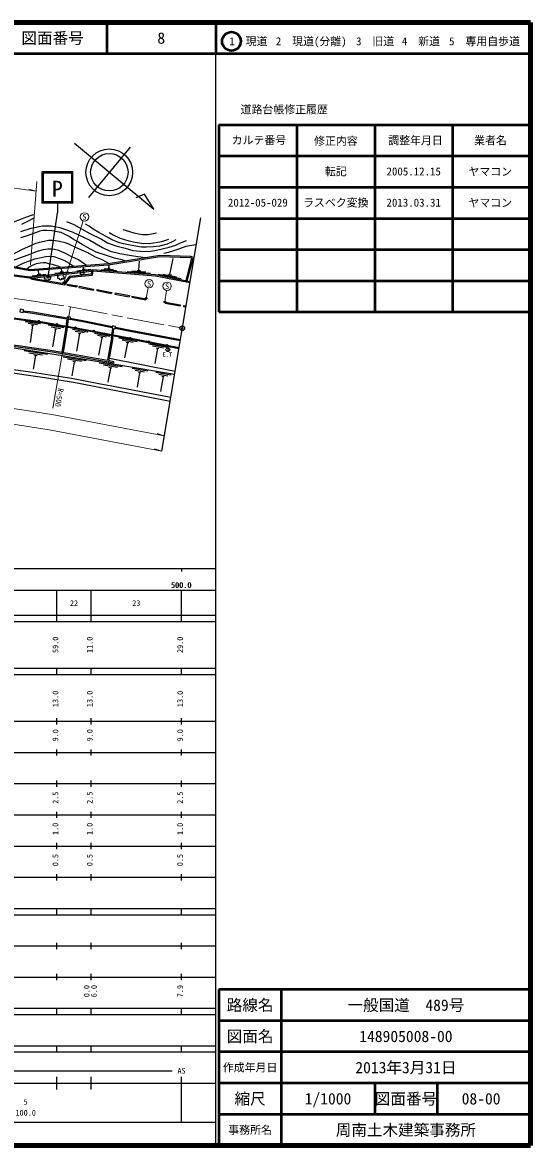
# Model space of a CAD drawing. Units: millimetres at full size, sheet at 1:1000; details may follow other scales. Extents: x 40000 to 680000, y 20000 to 380000.
# Drawn here: x 516955 to 680000, y 20000 to 380000 of the extents above; entities that cross this region are included whole.
import ezdxf
from ezdxf.enums import TextEntityAlignment as Align

# ---------------------------------------------------------------- set-up
doc = ezdxf.new("R2010")
doc.units = ezdxf.units.MM
doc.header["$LTSCALE"] = 1000
doc.header["$PDMODE"] = 32
doc.header["$PDSIZE"] = 500
doc.linetypes.add('CHAIN', pattern=[18.5, 12, -1.5, 3.5, -1.5])
doc.linetypes.add('DASHED', pattern=[7.5, 6, -1.5])
for name, color, linetype, lineweight in [('M-BGD', 7, 'Continuous', 25), ('M-BMK', 2, 'CHAIN', 13), ('M-BMK-OTRS', 5, 'Continuous', 25), ('M-BMK-SRVR', 3, 'Continuous', 25), ('M-STR-HTXT', 7, 'Continuous', 13), ('M-STR-STRC', 7, 'Continuous', 25), ('M-TTL', 2, 'Continuous', 140), ('M-TTL-BAND', 7, 'Continuous', 25), ('M-TTL-FRAM', 2, 'Continuous', 50), ('M-TTL-LINE', 7, 'Continuous', 50)]:
    doc.layers.add(name, color=color, linetype=linetype, lineweight=lineweight)
doc.layers.add('M-OTRS', color=6, linetype='Continuous')
doc.layers.add('M-TTL-TXT', color=7, linetype='Continuous')
doc.styles.add('ＭＳ ゴシック', font='')
doc.styles.get('ＭＳ ゴシック').set_extended_font_data('MS Gothic')

msp = doc.modelspace()

# ---------------------------------------------------------------- hatches: boundary and pattern name
at = {"layer": 'M-STR-STRC'}
for points in [[(524843, 298201, -0.41421), (524966, 298753, -0.41421), (525518, 298630, -1)], [(530484, 296772, -0.41421), (530384, 296433, -0.41421), (530045, 296533, -1)], [(556906, 291748, -0.41421), (556806, 291409, -0.41421), (556467, 291509, -1)], [(562876, 290542, -0.41421), (562776, 290203, -0.41421), (562436, 290303, -1)]]:
    msp.add_hatch(color=256, dxfattribs=at).paths.add_polyline_path(points)

# ---------------------------------------------------------------- linework, layer by layer
at = {"layer": 'M-BGD'}
for p, q in [((554324, 300502), (554559, 303456)), ((564288, 299192), (565296, 304354)), ((569450, 297267), (571343, 304483)), ((569843, 297191), (571721, 304349)), ((520033, 298769), (524504, 299279)), ((521713, 299263), (522756, 299382)), ((522235, 299322), (522083, 300650)), ((527374, 299606), (531845, 300116)), ((529054, 300100), (530097, 300219)), ((529576, 300159), (529457, 301201)), ((534395, 300407), (538866, 300917)), ((536075, 300901), (537118, 301020)), ((536596, 300960), (536509, 301728)), ((542186, 300864), (547170, 300468)), ((543207, 301084), (546197, 300846)), ((544377, 301292), (545074, 301237)), ((544726, 301264), (544814, 302371)), ((550538, 300201), (558014, 299606)), ((552057, 300381), (556543, 300024)), ((553800, 300543), (554847, 300460)), ((560492, 299322), (567853, 297885)), ((562022, 299329), (566438, 298467)), ((563772, 299293), (564803, 299092)), ((519944, 297667), (519223, 298114)), ((531294, 296131), (531233, 295801)), ((531233, 295801), (534417, 295212)), ((531294, 296131), (534478, 295542)), ((534478, 295542), (534417, 295212)), ((535144, 295419), (535083, 295088)), ((535144, 295419), (539780, 294561)), ((535083, 295088), (539719, 294231)), ((539780, 294561), (539719, 294231)), ((540875, 294358), (540814, 294028)), ((540814, 294028), (545536, 293154)), ((540875, 294358), (545597, 293484)), ((545597, 293484), (545536, 293154)), ((546695, 293281), (546634, 292951)), ((546634, 292951), (551243, 292097)), ((546695, 293281), (551305, 292428)), ((551305, 292428), (551243, 292097)), ((552078, 292285), (552016, 291954)), ((552016, 291954), (556542, 291117)), ((552078, 292285), (556603, 291447)), ((556603, 291447), (556542, 291117)), ((562782, 290326), (562722, 289996)), ((562722, 289996), (567542, 289122)), ((562782, 290326), (567602, 289452)), ((567602, 289452), (567542, 289122)), ((568649, 289262), (568589, 288932)), ((568589, 288932), (569389, 288787)), ((568649, 289262), (569444, 289118)), ((522785, 283419), (517829, 284080)), ((521735, 283105), (518761, 283502)), ((520188, 282858), (519460, 277399)), ((520535, 282811), (519841, 282904)), ((530187, 282105), (525264, 282977)), ((529124, 281836), (526170, 282360)), ((527568, 281655), (526578, 276065)), ((527913, 281594), (527224, 281716)), ((529751, 274275), (530864, 281543)), ((530146, 274214), (531260, 281483)), ((531260, 281483), (530864, 281543)), ((537936, 280732), (533013, 281604)), ((536873, 280463), (533919, 280987)), ((535318, 280282), (534314, 274616)), ((535662, 280221), (534973, 280343)), ((545029, 279340), (540119, 280283)), ((543962, 279087), (541016, 279653)), ((542404, 278928), (541324, 273302)), ((542748, 278862), (542061, 278994)), ((545521, 278948), (544234, 271702)), ((545915, 278878), (544558, 271239)), ((545521, 278948), (545915, 278878)), ((553759, 277665), (547866, 278796)), ((552495, 277449), (548960, 278128)), ((550643, 277346), (549708, 272478)), ((551055, 277267), (550230, 277426)), ((524967, 273547), (517556, 274697)), ((523416, 273332), (518969, 274023)), ((563452, 275760), (557564, 276917)), ((562187, 275550), (558655, 276244)), ((560334, 275456), (559398, 270691)), ((560746, 275375), (559922, 275537)), ((563616, 275718), (563616, 274518)), ((521124, 273233), (520450, 268890)), ((521643, 273152), (520605, 273313)), ((537446, 271511), (530050, 272754)), ((535892, 271316), (531454, 272062)), ((533599, 271245), (532843, 266747)), ((534116, 271158), (533081, 271332)), ((549008, 269568), (541611, 270811)), ((547454, 269373), (543016, 270119)), ((544380, 272523), (565948, 268262)), ((544628, 271633), (546326, 271331)), ((546257, 270937), (546326, 271331)), ((545160, 269302), (544378, 264646)), ((545678, 269215), (544643, 269389)), ((557139, 268204), (552207, 269031)), ((556078, 267926), (553119, 268422)), ((554524, 267730), (553739, 263045)), ((554869, 267672), (554179, 267788)), ((564695, 266937), (559764, 267764)), ((563635, 266659), (560676, 267155)), ((562081, 266463), (561282, 261696)), ((562426, 266405), (561736, 266521))]:
    msp.add_line(p, q, dxfattribs=at)
at = {"layer": 'M-BGD', "linetype": 'DASHED'}
for p, q in [((530864, 281543), (531329, 284903)), ((531260, 281483), (531725, 284848)), ((545521, 278948), (545929, 281903)), ((545915, 278878), (546325, 281848))]:
    msp.add_line(p, q, dxfattribs=at)
at = {"layer": 'M-BGD'}
for points in [[(439662, 322493), (442922, 320885), (445745, 319792), (449025, 318779), (451808, 318302), (455576, 317541), (460526, 316628), (464422, 315793), (470717, 314635), (474215, 313861), (477655, 313126), (481362, 312467), (484344, 312030), (488559, 311791), (492384, 311632), (495386, 311592), (498328, 311850), (502212, 312488), (505790, 313203), (509236, 314259), (512337, 315351), (516139, 316824), (518386, 317698), (520453, 318453)], [(520612, 317242), (518585, 316229), (516616, 315275)], [(549771, 303587), (548891, 303882), (546547, 304417), (543627, 305370), (540583, 306386), (538973, 307186), (537646, 307967), (536152, 308777), (534721, 309719), (533283, 310584), (531718, 311519), (529371, 312622), (528072, 312929), (526480, 313250), (524817, 313292), (523540, 313278), (522506, 313069), (518438, 311601), (516357, 310917)], [(516434, 312961), (519720, 314100), (523385, 314792), (526190, 314859), (528984, 314301), (532963, 312894), (538557, 310187), (542692, 307819), (545115, 306675), (548155, 305983), (551351, 305402), (554011, 305000), (556427, 304675)], [(531063, 316214), (533414, 315260), (535871, 313882), (538540, 312399), (542275, 310540), (544254, 309392), (546906, 308368), (549936, 307656), (552340, 306879), (554764, 306684), (557309, 306596), (559395, 306914), (561805, 307428), (564015, 307922), (566136, 308629), (567673, 309353), (569565, 310059)], [(566168, 310343), (565178, 309778), (563358, 308930), (560954, 308330), (558956, 308030), (556782, 307994), (555209, 307941), (553336, 308241), (551038, 308683), (549366, 309004), (547758, 309481), (545778, 310276), (543816, 311353), (541462, 312681), (539642, 313776), (538316, 314729), (537167, 315365)], [(559926, 312464), (558883, 312252), (557310, 311952), (555436, 311952), (554199, 312093), (552820, 312482), (551441, 312923), (549320, 313577)], [(503555, 303728), (506528, 303855), (508654, 304062), (510209, 304336), (511579, 304766), (513158, 305351), (515369, 306424), (516805, 307175), (517970, 307713), (519435, 308420), (521074, 309152), (522378, 309611), (523905, 309934), (525325, 310170), (526343, 310183), (527584, 310133), (528876, 309910), (530639, 309451), (531923, 308940), (534158, 307861), (537603, 306357), (540263, 304903), (542398, 304023), (544772, 302770)], [(544734, 312714), (546060, 311955), (548305, 310860), (551080, 309977), (553113, 309553), (555171, 309250), (557646, 309127), (560350, 309586), (561693, 309815), (562984, 310186), (563885, 310522)], [(537435, 302198), (536783, 302674), (534917, 303883), (532834, 304914), (530795, 305921), (528634, 306868), (527288, 307213), (526376, 307289), (525137, 307303), (523632, 307075), (521994, 306681), (518661, 305445), (514813, 303996), (512399, 303101), (510329, 302500)], [(562301, 305997), (563834, 306374), (565567, 306876), (567477, 307528), (569537, 308256), (570567, 308532), (571974, 308733), (572748, 308824)], [(416773, 303474), (429550, 303636), (451281, 303992), (464166, 303519), (471117, 303259), (478441, 304295), (488455, 304779), (501468, 304107), (519415, 300852), (544508, 302727), (561068, 305433), (570845, 305084), (572049, 304657)], [(471138, 302858), (478478, 303896), (488455, 304379), (501422, 303709), (519394, 300449), (544556, 302329), (561094, 305032), (570770, 304686), (571916, 304280)], [(471138, 302858), (491473, 301454), (500889, 300513), (519223, 298114), (520009, 298062), (539218, 300253)], [(473043, 303128), (491507, 301852), (500935, 300911), (519262, 298512), (520000, 298463), (539288, 300663)], [(514810, 301687), (516107, 302316), (517705, 303032), (519557, 303740), (520979, 304219), (522463, 304594), (524411, 304943), (525650, 305135), (527029, 304987), (528889, 304385), (530215, 303835), (531945, 302831), (533316, 301891)], [(529009, 301569), (528634, 301784), (527595, 302071), (526557, 302402), (525449, 302681), (524428, 302899), (523669, 302943), (522666, 302830), (521344, 302584), (520070, 302140), (519468, 301782), (518456, 301026)], [(519944, 297667), (530549, 295921), (532347, 298338), (539418, 299041), (539643, 300364), (559645, 298775), (570701, 296615)], [(520009, 298062), (530374, 296355), (532132, 298718), (539075, 299409), (539310, 300792), (559699, 299171), (570767, 297010)], [(535675, 299820), (535462, 299698), (535500, 299454), (535820, 299462), (535797, 299225), (536080, 299111), (536331, 299240), (536331, 299401), (536453, 299233), (536736, 299416), (536766, 299767), (536492, 299858)], [(524234, 298437), (523877, 298234), (523941, 297827), (524475, 297840), (524437, 297446), (524908, 297255), (525327, 297471), (525327, 297738), (525531, 297459), (526001, 297764), (526052, 298348), (525594, 298501)], [(528540, 298680), (528184, 298477), (528248, 298070), (528782, 298083), (528744, 297689), (529214, 297498), (529634, 297714), (529634, 297981), (529838, 297702), (530308, 298007), (530359, 298591), (529901, 298744)], [(366393, 290128), (406024, 290018), (437497, 289929), (456434, 289847), (466778, 289517), (478442, 288916), (492078, 287947), (507420, 286224), (522833, 284170), (536051, 281828), (554087, 278365), (567209, 275786)], [(371374, 289832), (406023, 289718), (437496, 289629), (456429, 289547), (466765, 289217), (478424, 288616), (492050, 287648), (507384, 285927), (522787, 283873), (535997, 281533), (554030, 278071), (567159, 275490)], [(517230, 287258), (520194, 286868), (531235, 285023)], [(517278, 287605), (520246, 287215), (531283, 285370)], [(532265, 284851), (535784, 284263), (545786, 282216)], [(532313, 285198), (535848, 284607), (545834, 282563)], [(456169, 281059), (471880, 280527), (483960, 279820), (494992, 278842), (502735, 278114), (516381, 276334), (526626, 274830), (544234, 271702)], [(546760, 282016), (551539, 281038), (567585, 278030)], [(546808, 282364), (551607, 281382), (567643, 278376)], [(370014, 279833), (396341, 280082), (417962, 280345), (436616, 280528), (444756, 280546), (453323, 280268), (475132, 279389), (482596, 278893), (495492, 277779), (512214, 275982), (529821, 273249), (551140, 269666), (565772, 267213)], [(456152, 280659), (471861, 280127), (483931, 279421), (494955, 278444), (502691, 277716), (516326, 275938), (526562, 274435), (546257, 270937)], [(368542, 271567), (424082, 271731), (455739, 271842), (468682, 271516), (480249, 270925), (488906, 270241), (497507, 269452), (510063, 268190), (524175, 266159), (534491, 264461), (564321, 258561)], [(455836, 273082), (473995, 272437), (486059, 271659), (496251, 270833), (508215, 269517), (518807, 268130), (532749, 266013), (541513, 264319), (545548, 263567), (564551, 259930)]]:
    msp.add_lwpolyline(points, dxfattribs=at)
for points in [[(516107, 287211), (517203, 287059), (517321, 287914), (516225, 288066)], [(531220, 284918), (532255, 284775), (532362, 285549), (531327, 285692)], [(545746, 281928), (546729, 281792), (546839, 282583), (545855, 282719)]]:
    msp.add_lwpolyline(points, close=True, dxfattribs=at)
for centre, radius in [((522111, 284266), 225), ((528024, 283250), 225), ((533932, 282203), 225), ((539830, 281102), 225), ((545722, 279971), 225), ((551614, 278840), 225), ((557504, 277694), 225), ((563616, 275118), 600), ((563391, 276536), 225)]:
    msp.add_circle(centre, radius, dxfattribs=at)
at = {"layer": 'M-BMK'}
msp.add_lwpolyline([(66455, 292335), (129494, 293147), (152199, 293438), (167482, 293801), (201618, 294087), (223421, 294359), (244789, 294599), (268074, 294984), (304797, 295198), (343379, 295495), (368667, 295759), (391657, 295820), (429809, 296122), (445771, 296191), (459638, 296015), (469610, 295687), (481409, 294999), (495054, 293854), (507912, 292465), (518413, 291013), (532406, 288818), (568251, 282003)], dxfattribs=at)
at = {"layer": 'M-BMK-OTRS'}
msp.add_line((561636, 242544), (574183, 317380), dxfattribs=at)
at = {"layer": 'M-BMK-SRVR'}
for p, q in [((533701, 341274), (559070, 320124)), ((551562, 340054), (538114, 323924)), ((556101, 324951), (553349, 323753)), ((559070, 320124), (556101, 324951))]:
    msp.add_line(p, q, dxfattribs=at)
for centre, radius in [((544811, 331956), 7500), ((544838, 331989), 6000), ((568251, 282003), 750)]:
    msp.add_circle(centre, radius, dxfattribs=at)
at = {"layer": 'M-OTRS'}
msp.add_point((568251, 282003), dxfattribs=at)
at = {"layer": 'M-STR-HTXT'}
for p, q in [((519509, 302262), (521604, 329011)), ((521364, 325938), (519002, 326610)), ((530265, 296652), (536454, 316369)), ((556687, 291628), (557335, 294953)), ((562656, 290422), (563187, 294096)), ((526721, 256379), (532406, 288818)), ((562463, 247476), (560138, 248266)), ((561636, 242544), (559311, 243334))]:
    msp.add_line(p, q, dxfattribs=at)
for points in [[(470561, 330675), (471203, 330654), (483891, 329914), (498398, 328696), (512189, 327207), (521364, 325938)], [(367421, 260744), (368896, 260759), (391842, 260821), (430022, 261123), (445624, 261190), (458841, 261022), (468017, 260721), (478926, 260085), (491710, 259011), (503636, 257723), (513304, 256387), (526424, 254329), (562463, 247476)], [(367612, 255746), (368929, 255759), (391868, 255821), (430053, 256123), (445603, 256189), (458727, 256023), (467789, 255725), (478571, 255097), (491232, 254034), (503025, 252760), (512574, 251440), (525569, 249402), (561636, 242544)]]:
    msp.add_lwpolyline(points, dxfattribs=at)
for centre in [(536858, 317657), (557593, 296278), (563380, 295433)]:
    msp.add_circle(centre, 1350, dxfattribs=at)
at = {"layer": 'M-STR-STRC'}
for p, q in [((523168, 332070), (523168, 322071)), ((533168, 332070), (523168, 332070)), ((523561, 331678), (523561, 322463)), ((532775, 331678), (523561, 331678)), ((532774, 322463), (532775, 331678)), ((533167, 322071), (533168, 332070)), ((533168, 322071), (523168, 322071)), ((532774, 322463), (523561, 322463)), ((528168, 322071), (528168, 318928)), ((525180, 298416), (528168, 318928))]:
    msp.add_line(p, q, dxfattribs=at)
for centre, radius in [((525180, 298416), 400), ((530265, 296652), 250), ((556687, 291628), 250), ((562656, 290422), 250)]:
    msp.add_circle(centre, radius, dxfattribs=at)
at = {"layer": 'M-TTL'}
for p, q in [((680000, 380000), (40000, 380000)), ((680000, 20000), (680000, 380000)), ((40000, 20000), (680000, 20000))]:
    msp.add_line(p, q, dxfattribs=at)
at = {"layer": 'M-TTL-BAND'}
for p, q in [((579000, 20000), (579000, 370000)), ((40000, 205000), (579000, 205000)), ((568000, 205000), (568000, 204000)), ((68000, 198000), (579000, 198000)), ((528000, 188000), (528000, 198000)), ((539000, 188000), (539000, 198000)), ((568000, 188000), (568000, 198000)), ((40000, 190000), (579000, 190000)), ((40000, 188000), (579000, 188000)), ((40000, 173000), (579000, 173000)), ((528000, 171000), (528000, 173000)), ((539000, 171000), (539000, 173000)), ((568000, 171000), (568000, 173000)), ((40000, 171000), (579000, 171000)), ((40000, 156000), (579000, 156000)), ((528000, 155000), (528000, 157000)), ((539000, 155000), (539000, 157000)), ((568000, 155000), (568000, 157000)), ((46000, 146000), (579000, 146000)), ((528000, 145000), (528000, 147000)), ((539000, 145000), (539000, 147000)), ((568000, 145000), (568000, 147000)), ((528000, 135000), (528000, 137000)), ((539000, 135000), (539000, 137000)), ((568000, 135000), (568000, 137000)), ((52000, 136000), (579000, 136000)), ((46000, 126000), (579000, 126000)), ((528000, 125000), (528000, 127000)), ((539000, 125000), (539000, 127000)), ((568000, 125000), (568000, 127000)), ((52000, 116000), (579000, 116000)), ((528000, 115000), (528000, 117000)), ((539000, 115000), (539000, 117000)), ((568000, 115000), (568000, 117000)), ((46000, 106000), (579000, 106000)), ((528000, 105000), (528000, 107000)), ((539000, 105000), (539000, 107000)), ((568000, 105000), (568000, 107000)), ((40000, 96000), (579000, 96000)), ((40000, 94000), (579000, 94000)), ((528000, 94000), (528000, 96000)), ((539000, 94000), (539000, 96000)), ((568000, 94000), (568000, 96000)), ((49000, 84000), (579000, 84000)), ((528000, 83000), (528000, 85000)), ((539000, 83000), (539000, 85000)), ((568000, 83000), (568000, 85000)), ((40000, 74000), (579000, 74000)), ((528000, 73000), (528000, 75000)), ((539000, 73000), (539000, 75000)), ((568000, 73000), (568000, 75000)), ((40000, 64000), (579000, 64000)), ((40000, 62000), (579000, 62000)), ((528000, 62000), (528000, 64000)), ((539000, 62000), (539000, 64000)), ((568000, 62000), (568000, 64000)), ((40000, 52000), (579000, 52000)), ((528000, 50000), (528000, 52000)), ((539000, 50000), (539000, 52000)), ((568000, 50000), (568000, 52000)), ((40000, 50000), (579000, 50000)), ((71000, 44000), (565000, 44000)), ((40000, 40000), (579000, 40000)), ((528000, 38000), (528000, 42000)), ((539000, 38000), (539000, 42000)), ((568000, 27500), (568000, 42000)), ((68000, 27500), (579000, 27500))]:
    msp.add_line(p, q, dxfattribs=at)
at = {"layer": 'M-TTL-FRAM'}
for p, q in [((580000, 347197), (580000, 287197)), ((580000, 347197), (680000, 347197)), ((580000, 287197), (680000, 287197)), ((680000, 70000), (580000, 70000)), ((580000, 70000), (580000, 20000))]:
    msp.add_line(p, q, dxfattribs=at)
at = {"layer": 'M-TTL-LINE'}
for p, q in [((543997, 380000), (543997, 370000)), ((579000, 380000), (579000, 370000)), ((40000, 370000), (680000, 370000)), ((605000, 347197), (605000, 287197)), ((630000, 347197), (630000, 287197)), ((655000, 347197), (655000, 287197)), ((580000, 337197), (680000, 337197)), ((580000, 327197), (680000, 327197)), ((580000, 317197), (680000, 317197)), ((580000, 307197), (680000, 307197)), ((580000, 297197), (680000, 297197)), ((600000, 70000), (600000, 20000)), ((680000, 60000), (580000, 60000)), ((680000, 50000), (580000, 50000)), ((680000, 40000), (580000, 40000)), ((630000, 40000), (630000, 30000)), ((650000, 40000), (650000, 30000)), ((680000, 30000), (580000, 30000))]:
    msp.add_line(p, q, dxfattribs=at)
msp.add_circle((584031, 373958), 3000, dxfattribs=at)

# ---------------------------------------------------------------- texts
at = {"layer": 'M-BGD', "style": 'ＭＳ ゴシック'}
msp.add_text('E.T', height=1320, dxfattribs=at).set_placement((563408, 274224), align=Align.TOP_CENTER)
at = {"layer": 'M-STR-HTXT', "style": 'ＭＳ ゴシック'}
for p in [(536858, 317657), (557593, 296278), (563380, 295433)]:
    msp.add_text('S', height=1833, dxfattribs=at).set_placement(p, align=Align.MIDDLE_CENTER)
at = {"layer": 'M-STR-HTXT', "style": 'ＭＳ ゴシック', "width": 0.8}
msp.add_text('R=500', height=1833, rotation=260.06, dxfattribs=at).set_placement((527359, 260018), align=Align.BOTTOM_CENTER)
at = {"layer": 'M-STR-STRC', "style": 'ＭＳ ゴシック'}
msp.add_text('P', height=5132, dxfattribs=at).set_placement((526418, 322586), align=Align.BOTTOM_LEFT)
at = {"layer": 'M-TTL-BAND', "style": 'ＭＳ ゴシック'}
for s, p in [('500.0', (567844, 198195)), ('500.0', (568000, 198195)), ('22', (533500, 192405)), ('23', (553500, 192405)), ('AS', (568000, 42500)), ('5', (518000, 32523)), ('100.0', (518000, 29033))]:
    msp.add_text(s, height=1833, dxfattribs=at).set_placement(p, align=Align.BOTTOM_CENTER)
for s, p in [('59.0', (529000, 180500)), ('11.0', (540000, 180500)), ('29.0', (569000, 180500)), ('13.0', (529000, 163174)), ('13.0', (540000, 163174)), ('13.0', (569000, 163174)), ('9.0', (529000, 151500)), ('9.0', (540000, 151500)), ('9.0', (569000, 151500)), ('2.5', (529000, 131500)), ('2.5', (540000, 131500)), ('2.5', (569000, 131500)), ('1.0', (529000, 121500)), ('1.0', (540000, 121500)), ('1.0', (569000, 121500)), ('0.5', (529000, 111500)), ('0.5', (540000, 111500)), ('0.5', (569000, 111500)), ('0.0', (539000, 69500)), ('6.0', (541370, 69500)), ('7.9', (569000, 69500))]:
    msp.add_text(s, height=1833, rotation=90, dxfattribs=at).set_placement(p, align=Align.BOTTOM_CENTER)
at = {"layer": 'M-TTL-TXT', "style": 'ＭＳ ゴシック'}
for s, height, p in [('図面番号', 3666, (526622, 375000)), ('8', 3666, (561497, 375000)), ('1\u3000現道', 2566, (589448, 373958)), ('2\u3000現道(分離)', 2566, (609619, 373958)), ('3\u3000旧道', 2566, (630121, 373958)), ('4\u3000新道', 2566, (644824, 373958)), ('5\u3000専用自歩道', 2566, (665228, 373958)), ('道路台帳修正履歴', 2566, (600968, 352113)), ('カルテ番号', 2566, (592839, 342277)), ('修正内容', 2566, (617509, 342023)), ('調整年月日', 2566, (643089, 342197)), ('業者名', 2566, (667134, 342197)), ('転記', 2566, (617500, 332245)), ('2005.12.15', 2566, (642500, 332245)), ('ヤマコン', 2566, (667077, 332189)), ('2012-05-029', 2566, (592500, 322245)), ('ラスベク変換', 2566, (617500, 322245)), ('2013.03.31', 2566, (642500, 322245)), ('ヤマコン', 2566, (667077, 322189)), ('路線名', 3666, (590000, 65000)), ('路線名', 3666, (590000, 65000)), ('一般国道\u3000489号', 3666, (640000, 65000)), ('図面名', 3666, (590000, 55000)), ('図面名', 3666, (590000, 55000)), ('148905008-00', 3666, (640000, 55000)), ('2013年3月31日', 3666, (640000, 45000)), ('作成年月日', 2566, (590000, 45000)), ('作成年月日', 2566, (590000, 45000)), ('縮尺', 3666, (590000, 35000)), ('縮尺', 3666, (590000, 35000)), ('1/1000', 3666, (615000, 35000)), ('図面番号', 3666, (640000, 35000)), ('図面番号', 3666, (640000, 35000)), ('08-00', 3666, (664125, 35000)), ('事務所名', 2566, (590000, 25000)), ('事務所名', 2566, (590000, 25000)), ('周南土木建築事務所', 3666, (640000, 25000))]:
    msp.add_text(s, height=height, dxfattribs=at).set_placement(p, align=Align.MIDDLE_CENTER)

doc.saveas('drawing.dxf')
